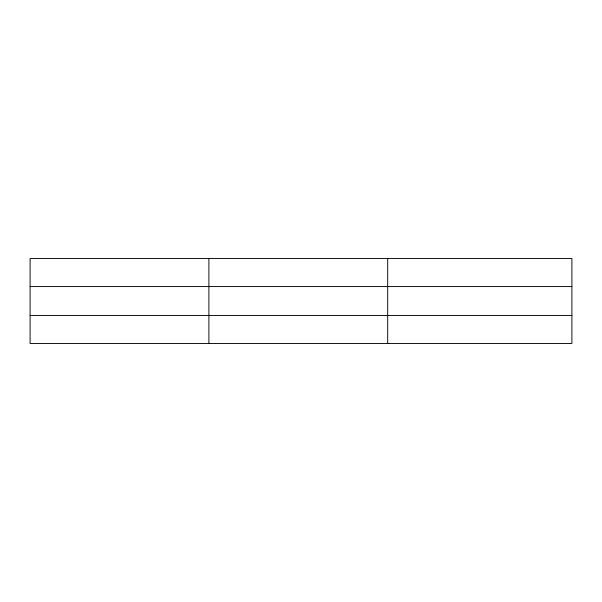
<?xml version="1.0" encoding="UTF-8"?>
<svg xmlns="http://www.w3.org/2000/svg" width="602" height="602" viewBox="0 0 602 602"><rect width="100%" height="100%" fill="white"/><g stroke="black" fill="none" stroke-linecap="round" stroke-linejoin="round"><path stroke-width="0.9" d="M208.894 258.551L208.894 343.449M387.688 258.551L387.688 343.449M571.9 315.433L571.9 343.449L30.1 343.449L30.1 258.551L571.9 258.551L571.9 315.433L30.1 315.433M30.1 286.567L571.9 286.567"/></g></svg>
